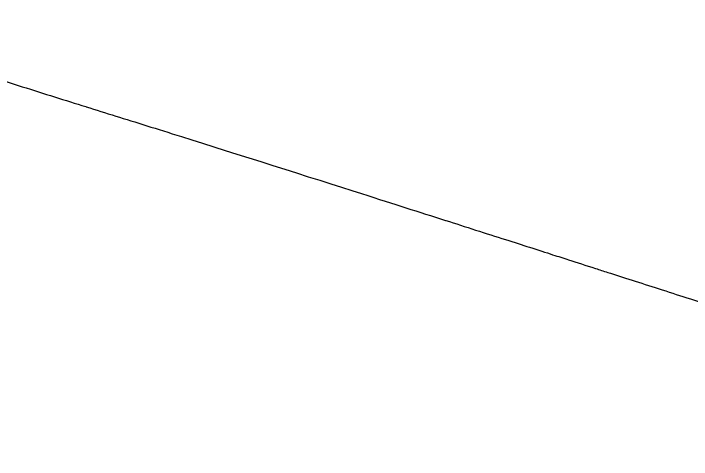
# Model space of a CAD drawing. Extents: x -13345 to 10098, y -1643 to 9113.
# Drawn here: x -9331.174 to -9330.9449, y 3476.0572 to 3476.2078 of the extents above; entities that cross this region are included whole.
import ezdxf

# ---------------------------------------------------------------- set-up
doc = ezdxf.new("R2010")
doc.units = 0
doc.header["$LTSCALE"] = 192
doc.header["$MEASUREMENT"] = 0
doc.layers.add('UTILITIES-PLUMB', color=2, linetype='CONTINUOUS')

# ---------------------------------------------------------------- blocks, each defined once
blk = doc.blocks.new('OVL-II-2')
at = {"layer": 'UTILITIES-PLUMB'}
blk.add_open_spline([(-3.30005, 8.6819), (-3.29021, 8.67886), (-3.28158, 8.67619), (-3.27296, 8.67353), (-3.27053, 8.67278), (-3.2681, 8.67203), (-3.26564, 8.67127), (-3.25947, 8.66936), (-3.25314, 8.66741), (-3.24677, 8.66544), (-3.2416, 8.66384), (-3.2364, 8.66223), (-3.23124, 8.66062), (-3.22756, 8.65948), (-3.2239, 8.65834), (-3.22029, 8.65721), (-3.21286, 8.65489), (-3.20562, 8.65262), (-3.19883, 8.65049), (-3.19879, 8.65048), (-3.19874, 8.65047), (-3.1987, 8.65045), (-3.19192, 8.64833), (-3.18558, 8.64635), (-3.17813, 8.64402), (-3.17455, 8.6429), (-3.1707, 8.64169), (-3.16643, 8.64035), (-3.14835, 8.63466), (-3.1226, 8.62651), (-3.10564, 8.62112), (-3.09404, 8.61743), (-3.08655, 8.61504), (-3.07723, 8.61206), (-3.0772, 8.61205), (-3.07716, 8.61204), (-3.07713, 8.61203), (-3.0707, 8.60997), (-3.06342, 8.60765), (-3.05693, 8.60557), (-3.05402, 8.60464), (-3.05127, 8.60376), (-3.04883, 8.60298), (-3.04586, 8.60203), (-3.04333, 8.60122), (-3.04102, 8.60048), (-3.03912, 8.59987), (-3.03736, 8.5993), (-3.03561, 8.59874), (-3.03278, 8.59783), (-3.02997, 8.59693), (-3.02651, 8.59582), (-3.02524, 8.59541), (-3.02388, 8.59498), (-3.02239, 8.5945), (-3.01746, 8.59291), (-3.01117, 8.5909), (-3.00532, 8.58902), (-3.00194, 8.58793), (-2.99871, 8.5869), (-2.99596, 8.58601), (-2.99084, 8.58437), (-2.98739, 8.58327), (-2.98372, 8.58209), (-2.98005, 8.58092), (-2.97617, 8.57967), (-2.97148, 8.57817), (-2.96486, 8.57605), (-2.95665, 8.57341), (-2.94701, 8.57032), (-2.93562, 8.56666), (-2.92223, 8.56238), (-2.91286, 8.55939), (-2.90645, 8.55735), (-2.90192, 8.55592), (-2.89688, 8.55431), (-2.89183, 8.5527), (-2.88626, 8.55092), (-2.88089, 8.54922), (-2.88042, 8.54907), (-2.87994, 8.54892), (-2.87947, 8.54877), (-2.87479, 8.5473), (-2.87027, 8.54588), (-2.86599, 8.54453), (-2.86569, 8.54444), (-2.86539, 8.54434), (-2.86509, 8.54425), (-2.86071, 8.54287), (-2.85649, 8.54153), (-2.85108, 8.53984), (-2.85097, 8.53981), (-2.85087, 8.53977), (-2.85076, 8.53974), (-2.8453, 8.53803), (-2.83867, 8.53598), (-2.832, 8.53393), (-2.82912, 8.53304), (-2.82623, 8.53215), (-2.82342, 8.53129), (-2.8207, 8.53045), (-2.81805, 8.52965), (-2.81545, 8.52886), (-2.81025, 8.52727), (-2.80527, 8.52577), (-2.8003, 8.52428), (-2.79951, 8.52404), (-2.79872, 8.52381), (-2.79793, 8.52357), (-2.79004, 8.52121), (-2.78209, 8.51887), (-2.77459, 8.51669), (-2.76745, 8.51461), (-2.76072, 8.51268), (-2.7534, 8.51065), (-2.74646, 8.50873), (-2.73899, 8.50671), (-2.73434, 8.50547), (-2.73165, 8.50476), (-2.72991, 8.50431), (-2.72795, 8.50381), (-2.72604, 8.50332), (-2.72394, 8.50278), (-2.72188, 8.50227), (-2.716, 8.5008), (-2.7105, 8.4995), (-2.70519, 8.49832), (-2.69803, 8.49673), (-2.69119, 8.49537), (-2.68491, 8.4944), (-2.68326, 8.49414), (-2.68164, 8.49391), (-2.68007, 8.49371), (-2.67987, 8.49369), (-2.67967, 8.49366), (-2.67947, 8.49364), (-2.67834, 8.4935), (-2.67724, 8.49338), (-2.67616, 8.49327), (-2.67151, 8.49283), (-2.66733, 8.49274), (-2.66393, 8.49331), (-2.66282, 8.49349), (-2.6618, 8.49375), (-2.66095, 8.49415), (-2.6602, 8.49451), (-2.65957, 8.49498), (-2.65913, 8.49551)], degree=3, knots=[0, 0, 0, 0, 0.030464, 0.030464, 0.030464, 0.039065, 0.039065, 0.039065, 0.06065, 0.06065, 0.06065, 0.078128, 0.078128, 0.078128, 0.09055, 0.09055, 0.09055, 0.116055, 0.116055, 0.116055, 0.116224, 0.116224, 0.116224, 0.141704, 0.141704, 0.141704, 0.153981, 0.153981, 0.153981, 0.205961, 0.205961, 0.205961, 0.241507, 0.241507, 0.241507, 0.241637, 0.241637, 0.241637, 0.266106, 0.266106, 0.266106, 0.277054, 0.277054, 0.277054, 0.290364, 0.290364, 0.290364, 0.301308, 0.301308, 0.301308, 0.319032, 0.319032, 0.319032, 0.325562, 0.325562, 0.325562, 0.347325, 0.347325, 0.347325, 0.359864, 0.359864, 0.359864, 0.383202, 0.383202, 0.383202, 0.406541, 0.406541, 0.406541, 0.439547, 0.439547, 0.439547, 0.478532, 0.478532, 0.478532, 0.505199, 0.505199, 0.505199, 0.531865, 0.531865, 0.531865, 0.534224, 0.534224, 0.534224, 0.557604, 0.557604, 0.557604, 0.559242, 0.559242, 0.559242, 0.583344, 0.583344, 0.583344, 0.583819, 0.583819, 0.583819, 0.607951, 0.607951, 0.607951, 0.618378, 0.618378, 0.618378, 0.628508, 0.628508, 0.628508, 0.648772, 0.648772, 0.648772, 0.651986, 0.651986, 0.651986, 0.684112, 0.684112, 0.684112, 0.714688, 0.714688, 0.714688, 0.743635, 0.743635, 0.743635, 0.760389, 0.760389, 0.760389, 0.776758, 0.776758, 0.776758, 0.823463, 0.823463, 0.823463, 0.88641, 0.88641, 0.88641, 0.902995, 0.902995, 0.902995, 0.905091, 0.905091, 0.905091, 0.917024, 0.917024, 0.917024, 0.968579, 0.968579, 0.968579, 0.985278, 0.985278, 0.985278, 1, 1, 1, 1], dxfattribs=at)

msp = doc.modelspace()

# ---------------------------------------------------------------- block references
at = {"layer": 'UTILITIES-PLUMB'}
msp.add_blockref('OVL-II-2', (-9327.95078, 3467.52585), dxfattribs=at)

doc.saveas('drawing.dxf')
